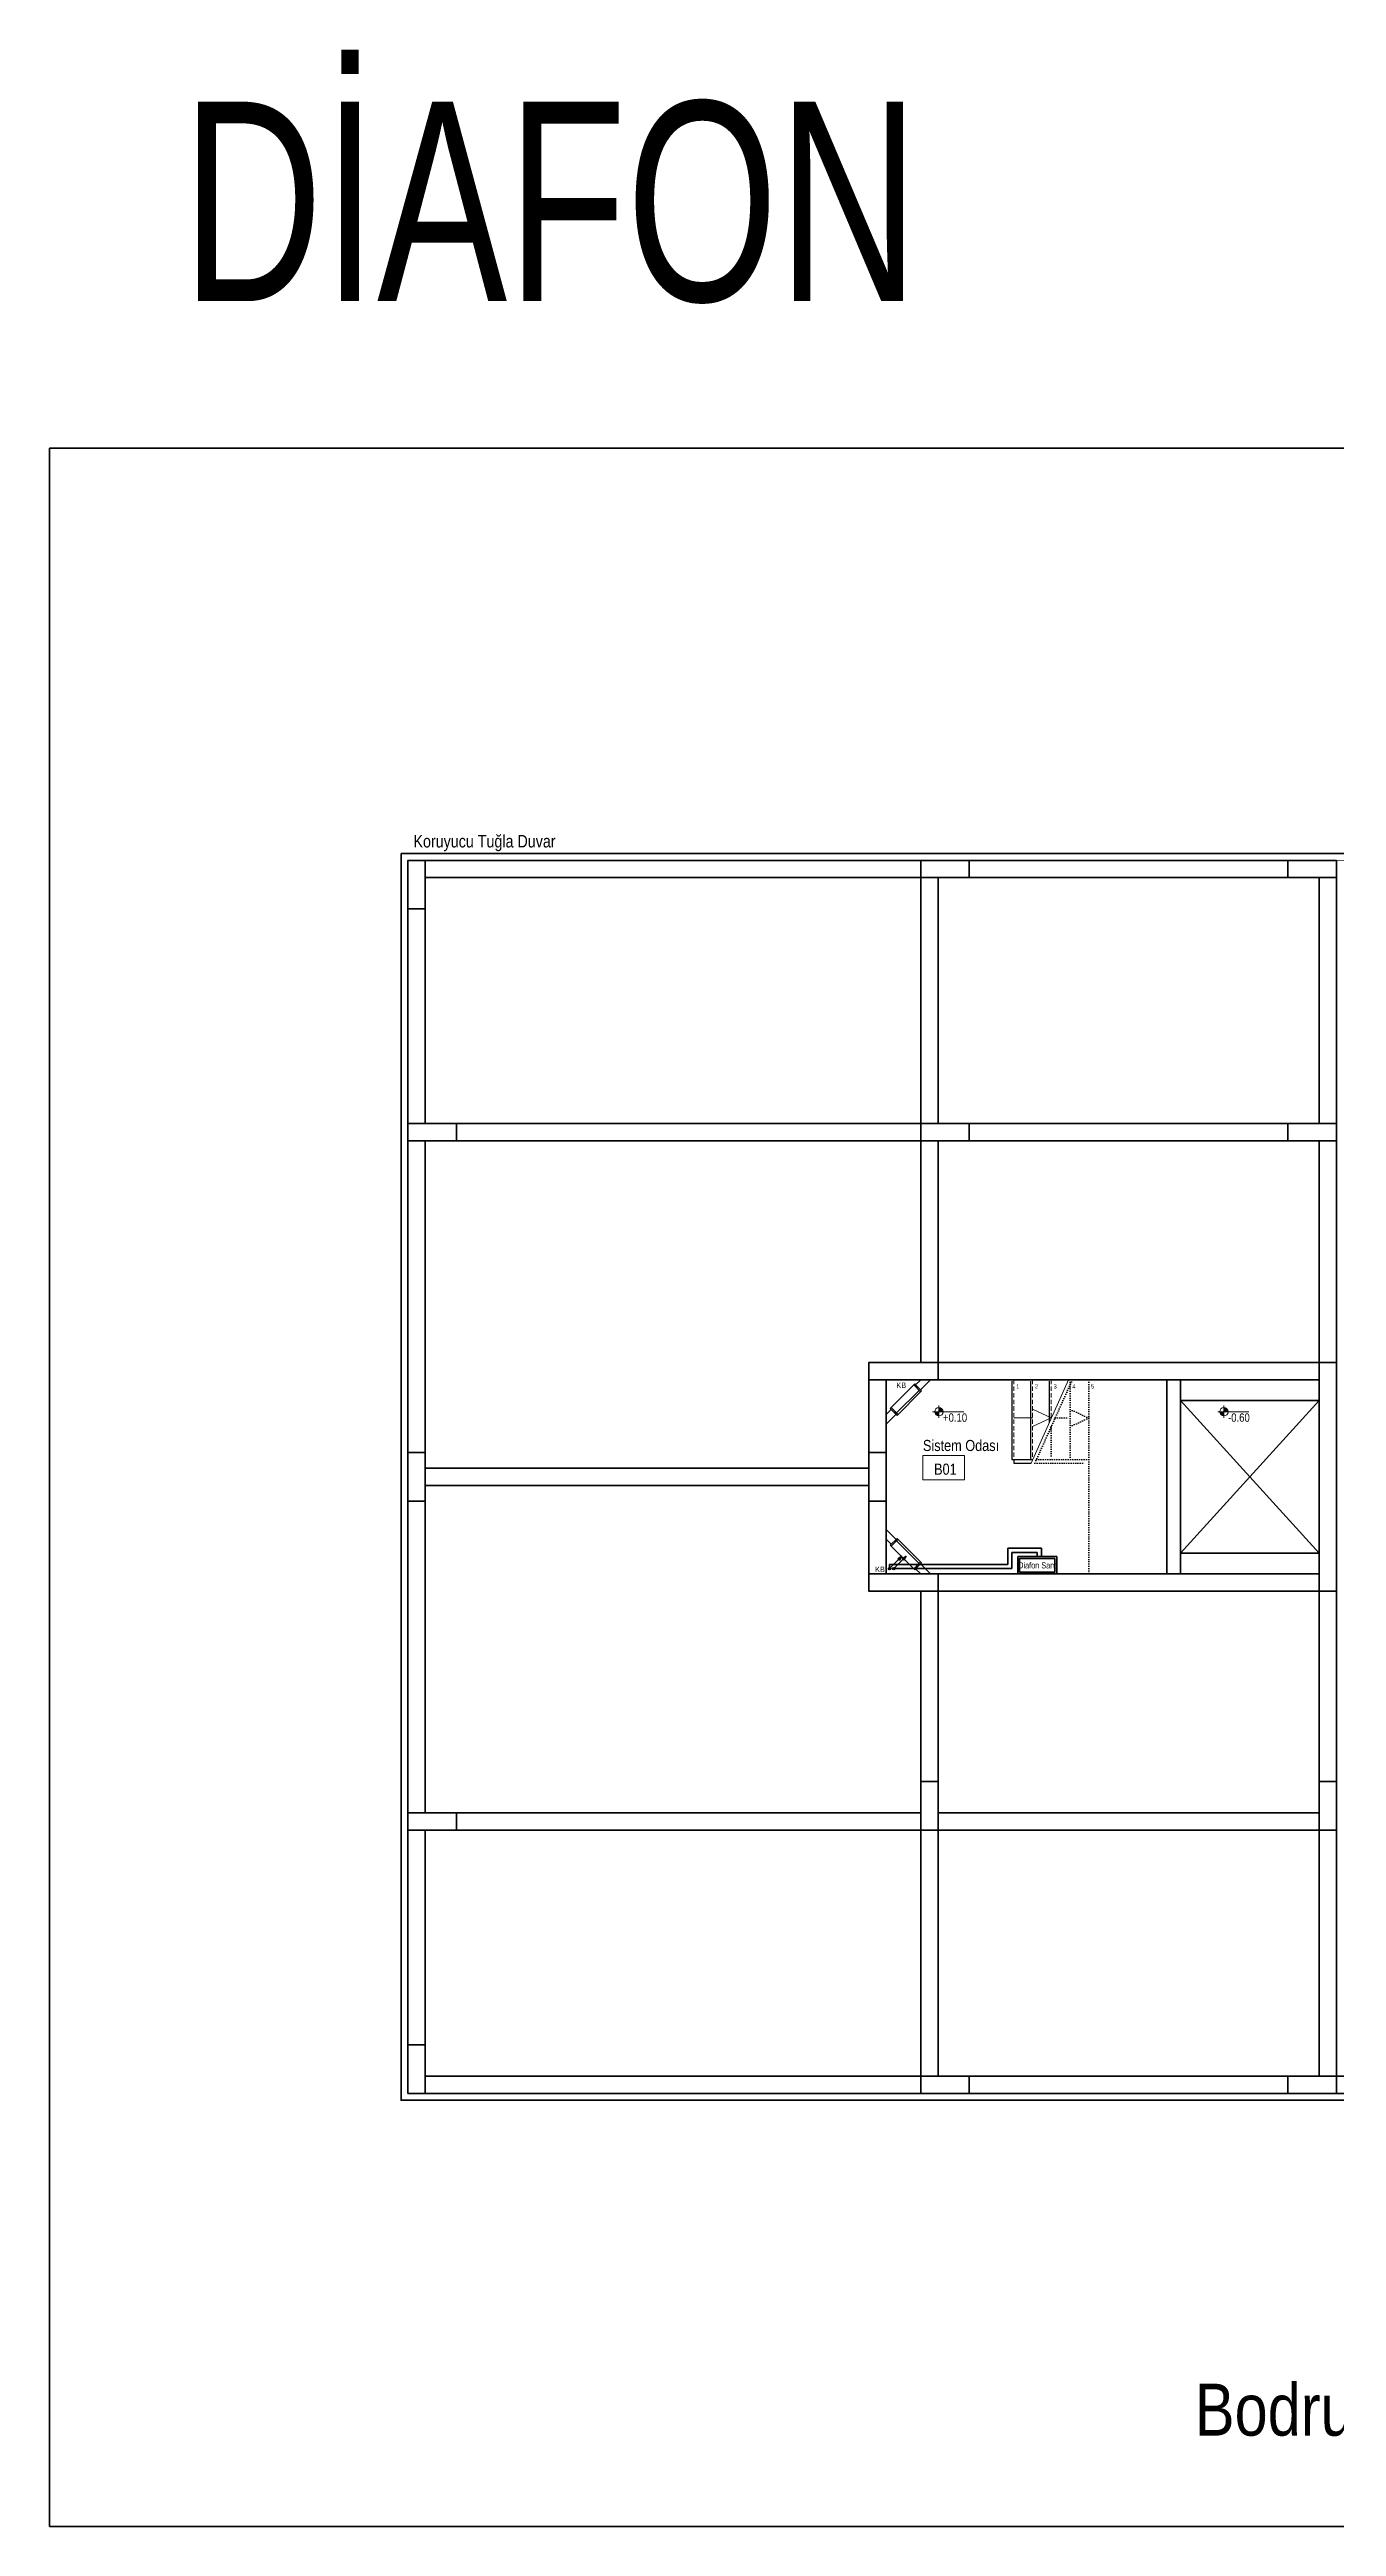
# Model space of a CAD drawing. Header units: millimetres. Extents: x 1852829 to 1882754, y -270850 to -231658.
# Drawn here: x 1853005 to 1854863, y -270850 to -267274 of the extents above; entities that cross this region are included whole.
import ezdxf
from ezdxf.enums import TextEntityAlignment as Align

# ---------------------------------------------------------------- set-up
doc = ezdxf.new("R2010")
doc.units = ezdxf.units.MM
for name, pattern in [('CONTINOUS', [0]), ('CONTINU', [0]), ('izdüşüm arka', [3.175, 0, -3.175]), ('izdüşüm ön', [9.525, 6.35, -3.175]), ('su yalıtım', [30, 12, -18])]:
    doc.linetypes.add(name, pattern=pattern)
for name, color, linetype, lineweight in [('a_ba', 6, 'Continuous', 50), ('a_doğrama', 251, 'Continuous', 20), ('a_duvar', 251, 'Continuous', 35), ('a_görünüş', 32, 'Continuous', 25), ('a_görünüş_ince', 8, 'Continuous', 20), ('a_izdüşüm_arka', 251, 'izdüşüm arka', 30), ('a_izdüşüm_ön', 6, 'izdüşüm ön', 9), ('a_not_kot', 251, 'Continuous', 13), ('a_not_mahal', 253, 'Continuous', 5), ('a_not_misc', 144, 'Continuous', 5), ('a_not_text', 7, 'Continuous', 13), ('a_yalıtım_su', 7, 'su yalıtım', 13), ('a_çerçeve_line', 7, 'Continuous', 50), ('Aydınlatma', 4, 'CONTINOUS', 35), ('diyafon', 6, 'Continuous', 40), ('genell', 4, 'Continuous', 25)]:
    doc.layers.add(name, color=color, linetype=linetype, lineweight=lineweight)
doc.styles.add('Grupcad', font='arial.ttf', dxfattribs={"width": 0.7})
doc.styles.add('ROMANTUR', font='arial.ttf', dxfattribs={"width": 0.7})
doc.styles.get("Standard").update_dxf_attribs({"font": 'ARIALN.TTF'})

# ---------------------------------------------------------------- blocks, each defined once
blk = doc.blocks.new('sembol_kot')
at = {"layer": 'a_not_kot'}
for points in [[(0, 10), (0, 0), (10, 0, 0.414214)], [(0, 0), (-10, 0, 0.414214), (0, -10)]]:
    blk.add_hatch(color=256, dxfattribs=at).paths.add_polyline_path(points)
for p, q in [((0, 15), (0, -15)), ((-15, 0), (60, 0))]:
    blk.add_line(p, q, dxfattribs=at)
blk.add_circle((0, 0), 10, dxfattribs=at)
blk = doc.blocks.new('ASAGIYA GIDEN HAT')
at = {"linetype": 'Continuous'}
h = blk.add_hatch(color=7, dxfattribs=at)
edge = h.paths.add_edge_path()
edge.add_arc((0, 0), 1.75, 0, 360)
blk.add_hatch(color=0, dxfattribs=at).paths.add_polyline_path([(-12.1, -14.3), (-14.3, -12.1), (-17.8, -17.8)])
at = {"color": 0, "linetype": 'Continuous'}
for p, q in [((0, 0), (-17.8, -17.8)), ((-17.8, -17.8), (-14.3, -12.1)), ((-17.8, -17.8), (-12.1, -14.3)), ((-12.1, -14.3), (-14.3, -12.1))]:
    blk.add_line(p, q, dxfattribs=at)
at = {"color": 7, "linetype": 'Continuous'}
blk.add_circle((0, 0), 1.75, dxfattribs=at)

msp = doc.modelspace()

# ---------------------------------------------------------------- linework, layer by layer
at = {"layer": 'a_ba', "color": 253}
for p, q in [((1854187.7, -269299.5), (1854187.7, -269194.5)), ((1854212.7, -269299.5), (1854212.7, -269194.5)), ((1854287.7, -269194.5), (1854837.7, -269194.5)), ((1854617.7, -269194.5), (1854617.7, -269474.5)), ((1854637.7, -269474.5), (1854637.7, -269194.5)), ((1854187.7, -269474.5), (1854187.7, -269369.5)), ((1854212.7, -269474.5), (1854212.7, -269369.5)), ((1854837.7, -269474.5), (1854287.7, -269474.5))]:
    msp.add_line(p, q, dxfattribs=at)
for points in [[(1853522.7, -268514.5), (1853547.7, -268514.5), (1853547.7, -268444.5), (1853522.7, -268444.5)], [(1853547.7, -268444.5), (1854262.7, -268444.5), (1854262.7, -268469.5), (1853547.7, -268469.5)], [(1854332.7, -268469.5), (1854332.7, -268444.5), (1854262.7, -268444.5), (1854262.7, -268469.5)], [(1854332.7, -268444.5), (1854792.7, -268444.5), (1854792.7, -268469.5), (1854332.7, -268469.5)], [(1854862.7, -268469.5), (1854862.7, -268444.5), (1854792.7, -268444.5), (1854792.7, -268469.5)], [(1854262.7, -268469.5), (1854287.7, -268469.5), (1854287.7, -268824.5), (1854262.7, -268824.5)], [(1854837.7, -268469.5), (1854862.7, -268469.5), (1854862.7, -268824.5), (1854837.7, -268824.5)], [(1853522.7, -268514.5), (1853547.7, -268514.5), (1853547.7, -268824.5), (1853522.7, -268824.5)], [(1853522.7, -268824.5), (1853522.7, -268849.5), (1853592.7, -268849.5), (1853592.7, -268824.5)], [(1853522.7, -268849.5), (1853547.7, -268849.5), (1853547.7, -269299.5), (1853522.7, -269299.5)], [(1853592.7, -268824.5), (1854262.7, -268824.5), (1854262.7, -268849.5), (1853592.7, -268849.5)], [(1854332.7, -268849.5), (1854332.7, -268824.5), (1854262.7, -268824.5), (1854262.7, -268849.5)], [(1854262.7, -268849.5), (1854287.7, -268849.5), (1854287.7, -269169.5), (1854262.7, -269169.5)], [(1854332.7, -268824.5), (1854792.7, -268824.5), (1854792.7, -268849.5), (1854332.7, -268849.5)], [(1854862.7, -268849.5), (1854862.7, -268824.5), (1854792.7, -268824.5), (1854792.7, -268849.5)], [(1854837.7, -268849.5), (1854862.7, -268849.5), (1854862.7, -269169.5), (1854837.7, -269169.5)], [(1854287.7, -269194.5), (1854287.7, -269169.5), (1854187.7, -269169.5), (1854187.7, -269194.5)], [(1854837.7, -269169.5), (1854862.7, -269169.5), (1854862.7, -269499.5), (1854837.7, -269499.5), (1854837.7, -269474.5), (1854837.7, -269474.5), (1854837.7, -269194.5), (1854837.7, -269194.5)], [(1853522.7, -269369.5), (1853547.7, -269369.5), (1853547.7, -269299.5), (1853522.7, -269299.5)], [(1854187.7, -269369.5), (1854212.7, -269369.5), (1854212.7, -269299.5), (1854187.7, -269299.5)], [(1853547.7, -269322), (1854187.7, -269322), (1854187.7, -269347), (1853547.7, -269347)], [(1853522.7, -269369.5), (1853547.7, -269369.5), (1853547.7, -269819.5), (1853522.7, -269819.5)], [(1854287.7, -269499.5), (1854287.7, -269474.5), (1854187.7, -269474.5), (1854187.7, -269499.5)], [(1854262.7, -269499.5), (1854287.7, -269499.5), (1854287.7, -269774.5), (1854262.7, -269774.5)], [(1854837.7, -269499.5), (1854862.7, -269499.5), (1854862.7, -269774.5), (1854837.7, -269774.5)], [(1854262.7, -269844.5), (1854287.7, -269844.5), (1854287.7, -269774.5), (1854262.7, -269774.5)], [(1854837.7, -269844.5), (1854862.7, -269844.5), (1854862.7, -269774.5), (1854837.7, -269774.5)], [(1853522.7, -269819.5), (1853522.7, -269844.5), (1853592.7, -269844.5), (1853592.7, -269819.5)], [(1853592.7, -269819.5), (1854262.7, -269819.5), (1854262.7, -269844.5), (1853592.7, -269844.5)], [(1854287.7, -269819.5), (1854837.7, -269819.5), (1854837.7, -269844.5), (1854287.7, -269844.5)], [(1853522.7, -269844.5), (1853547.7, -269844.5), (1853547.7, -270154.5), (1853522.7, -270154.5)], [(1854262.7, -269844.5), (1854287.7, -269844.5), (1854287.7, -270199.5), (1854262.7, -270199.5)], [(1854837.7, -269844.5), (1854862.7, -269844.5), (1854862.7, -270199.5), (1854837.7, -270199.5)], [(1853522.7, -270224.5), (1853547.7, -270224.5), (1853547.7, -270154.5), (1853522.7, -270154.5)], [(1853547.7, -270199.5), (1854262.7, -270199.5), (1854262.7, -270224.5), (1853547.7, -270224.5)], [(1854262.7, -270199.5), (1854262.7, -270224.5), (1854332.7, -270224.5), (1854332.7, -270199.5)], [(1854332.7, -270199.5), (1854792.7, -270199.5), (1854792.7, -270224.5), (1854332.7, -270224.5)], [(1854862.7, -270224.5), (1854862.7, -270199.5), (1854792.7, -270199.5), (1854792.7, -270224.5)], [(1854862.7, -270199.5), (1855577.7, -270199.5), (1855577.7, -270224.5), (1854862.7, -270224.5)]]:
    msp.add_lwpolyline(points, close=True, dxfattribs=at)
for points in [[(1854287.7, -269169.5), (1854837.7, -269169.5)], [(1854287.7, -269499.5), (1854837.7, -269499.5)]]:
    msp.add_lwpolyline(points, dxfattribs=at)
at = {"layer": 'a_doğrama'}
for p, q in [((1854218.6, -269235.8), (1854220, -269237.2)), ((1854218.6, -269433.2), (1854220, -269431.8))]:
    msp.add_line(p, q, dxfattribs=at)
for points in [[(1854260.3, -269209.6), (1854227.8, -269242.1)], [(1854262.5, -269211.7), (1854228.5, -269245.7)], [(1854252.6, -269201.8), (1854254, -269200.4)], [(1854252.6, -269201.8), (1854262.5, -269211.7)], [(1854255.4, -269201.8), (1854254, -269200.4)], [(1854262.5, -269208.9), (1854263.9, -269210.3)], [(1854263.9, -269210.3), (1854262.5, -269211.7)], [(1854218.6, -269235.8), (1854220, -269234.3)], [(1854218.6, -269235.8), (1854228.5, -269245.7)], [(1854220, -269234.3), (1854229.9, -269244.2)], [(1854218.6, -269433.2), (1854228.5, -269423.3)], [(1854220, -269434.6), (1854229.9, -269424.7)], [(1854260.3, -269459.4), (1854227.8, -269426.9)], [(1854262.5, -269457.3), (1854228.5, -269423.3)], [(1854218.6, -269433.2), (1854220, -269434.6)], [(1854252.6, -269467.2), (1854262.5, -269457.3)], [(1854263.9, -269458.7), (1854262.5, -269457.3)], [(1854262.5, -269460.1), (1854263.9, -269458.7)], [(1854252.6, -269467.2), (1854254, -269468.6)], [(1854255.4, -269467.2), (1854254, -269468.6)]]:
    msp.add_lwpolyline(points, dxfattribs=at)
at = {"layer": 'a_duvar'}
for p, q in [((1854837.7, -269169.5), (1854837.7, -269169.5)), ((1854837.7, -269224.5), (1854637.7, -269224.5)), ((1854837.7, -269444.5), (1854637.7, -269444.5))]:
    msp.add_line(p, q, dxfattribs=at)
msp.add_lwpolyline([(1853512.7, -268434.5), (1855612.7, -268434.5), (1855612.7, -270234.5), (1853512.7, -270234.5)], close=True, dxfattribs=at)
for points in [[(1854262.7, -269194.5), (1854255.4, -269201.8)], [(1854255.4, -269201.8), (1854262.5, -269208.9)], [(1854276.9, -269194.5), (1854262.5, -269208.9)], [(1854220, -269237.2), (1854212.7, -269244.5)], [(1854227.1, -269244.2), (1854212.7, -269258.6)], [(1854220, -269237.2), (1854227.1, -269244.2)], [(1854227.1, -269424.7), (1854212.7, -269410.4)], [(1854220, -269431.8), (1854212.7, -269424.5)], [(1854220, -269431.8), (1854227.1, -269424.7)], [(1854255.4, -269467.2), (1854262.5, -269460.1)], [(1854276.9, -269474.5), (1854262.5, -269460.1)], [(1854262.7, -269474.5), (1854255.4, -269467.2)]]:
    msp.add_lwpolyline(points, dxfattribs=at)
at = {"layer": 'a_görünüş', "color": 251}
for p, q in [((1853005.4, -267849.7), (1853005.4, -270380)), ((1854394.2, -269196.5), (1854394.2, -269309.5)), ((1854421.2, -269196.5), (1854421.2, -269309.5)), ((1854448.2, -269196.5), (1854448.2, -269256.2)), ((1854394.2, -269309.5), (1854424.2, -269309.5)), ((1854397.2, -269314.5), (1854422, -269314.5))]:
    msp.add_line(p, q, dxfattribs=at)
msp.add_lwpolyline([(1854397.2, -269309.5), (1854397.2, -269314.5)], dxfattribs=at)
at = {"layer": 'a_görünüş_ince'}
for points in [[(1854252.6, -269201.8), (1854220, -269234.3)], [(1854252.6, -269467.2), (1854220, -269434.6)]]:
    msp.add_lwpolyline(points, dxfattribs=at)
at = {"layer": 'a_izdüşüm_arka'}
for p, q in [((1854478.2, -269194.5), (1854478.2, -269309.5)), ((1854505.2, -269194.5), (1854505.2, -269309.5)), ((1854456.7, -269249.5), (1854478.2, -269249.5)), ((1854451.2, -269261.7), (1854451.2, -269309.5)), ((1854427.4, -269314.5), (1854500.2, -269314.5)), ((1854429.7, -269309.5), (1854505.2, -269309.5))]:
    msp.add_line(p, q, dxfattribs=at)
for points in [[(1854481.5, -269194.4), (1854427.4, -269314.5)], [(1854505.2, -269249.5), (1854478.2, -269237)], [(1854505.2, -269249.5), (1854478.2, -269262)], [(1854505.2, -269309.5), (1854505.2, -269474.5)]]:
    msp.add_lwpolyline(points, dxfattribs=at)
at = {"layer": 'a_izdüşüm_ön', "color": 251}
for p, q in [((1854397.2, -269194.5), (1854397.2, -269309.5)), ((1854424.2, -269194.5), (1854424.2, -269309.5)), ((1854451.2, -269194.5), (1854451.2, -269249.5))]:
    msp.add_line(p, q, dxfattribs=at)
at = {"layer": 'a_not_mahal'}
msp.add_lwpolyline([(1854325.9, -269303.9), (1854265.9, -269303.9), (1854265.9, -269338.9), (1854325.9, -269338.9)], close=True, dxfattribs=at)
at = {"layer": 'a_not_misc'}
msp.add_line((1854397.2, -269249.5), (1854424.2, -269249.5), dxfattribs=at)
for points in [[(1854476, -269194.5), (1854422, -269314.5)], [(1854451.2, -269249.5), (1854424.2, -269237)], [(1854451.2, -269249.5), (1854424.2, -269262)], [(1854637.7, -269224.5), (1854837.7, -269444.5)], [(1854837.7, -269224.5), (1854637.7, -269444.5)]]:
    msp.add_lwpolyline(points, dxfattribs=at)
at = {"layer": 'a_yalıtım_su', "const_width": 1}
msp.add_lwpolyline([(1853522.7, -268444.5), (1855602.7, -268444.5), (1855602.7, -270224.5), (1853522.7, -270224.5)], close=True, dxfattribs=at)
at = {"layer": 'a_çerçeve_line'}
msp.add_lwpolyline([(1872123.9, -270849.7), (1872123.9, -267849.7), (1853005.4, -267849.7), (1853005.4, -270849.7)], close=True, dxfattribs=at)
at = {"layer": 'diyafon', "color": 2}
for p, q in [((1854217.7, -269461), (1854388.4, -269461)), ((1854217.7, -269467), (1854217.7, -269461)), ((1854388.4, -269461), (1854388.4, -269437.6)), ((1854437, -269437.6), (1854388.4, -269437.6)), ((1854437, -269449.6), (1854437, -269437.6))]:
    msp.add_line(p, q, dxfattribs=at)
at = {"layer": 'diyafon'}
for p, q in [((1854431, -269443.6), (1854394.4, -269443.6)), ((1854394.4, -269467), (1854394.4, -269443.6)), ((1854431, -269449.6), (1854431, -269443.6)), ((1854223.7, -269467), (1854394.4, -269467))]:
    msp.add_line(p, q, dxfattribs=at)
at = {"layer": 'diyafon', "linetype": 'ByBlock'}
for points in [[(1854459.1, -269449.6), (1854402.9, -269449.6), (1854402.9, -269474.5), (1854459.1, -269474.5)], [(1854456.5, -269452.2), (1854405.4, -269452.2), (1854405.4, -269471.9), (1854456.5, -269471.9)]]:
    msp.add_lwpolyline(points, close=True, dxfattribs=at)

# ---------------------------------------------------------------- block references
at = {"layer": 'a_duvar', "xscale": 0.6, "yscale": 0.6, "zscale": 0.6}
for p in [(1854288.9, -269240.5), (1854700.3, -269240.5)]:
    msp.add_blockref('sembol_kot', p, dxfattribs=at)
at = {"layer": 'genell', "linetype": 'CONTINOUS', "rotation": 180}
for p in [(1854217.7, -269467), (1854223.7, -269467)]:
    msp.add_blockref('ASAGIYA GIDEN HAT', p, dxfattribs=at)

# ---------------------------------------------------------------- texts
at = {"layer": 'a_not_kot'}
for s, p in [('+0.10', (1854294.9, -269254.9)), ('-0.60', (1854706.3, -269254.9))]:
    msp.add_text(s, height=12, dxfattribs=at).set_placement(p)
at = {"layer": 'a_not_mahal'}
for s, height, p in [('KB', 8, (1854227.6, -269206.3)), ('Sistem Odası', 16, (1854265.9, -269297.2)), ('KB', 8, (1854197, -269472))]:
    msp.add_text(s, height=height, dxfattribs=at).set_placement(p)
msp.add_text('B01', height=16, rotation=360, dxfattribs=at).set_placement((1854298.3, -269331.4), align=Align.CENTER)
at = {"layer": 'a_not_text'}
for s, height, p in [('Koruyucu Tuğla Duvar', 18, (1853530.6, -268425.9)), ('1', 6, (1854400.5, -269206.9)), ('2', 6, (1854427.5, -269206.9)), ('3', 6, (1854454.5, -269206.9)), ('4', 6, (1854481.5, -269206.9)), ('5', 6, (1854508.5, -269206.9)), ('Bodrum Kat Planı 1/50 ', 75, (1854658.4, -270718.6))]:
    msp.add_text(s, height=height, dxfattribs=at).set_placement(p)
at = {"layer": 'Aydınlatma', "linetype": 'CONTINU', "style": 'ROMANTUR', "width": 0.7}
msp.add_text('DİAFON', height=288, dxfattribs=at).set_placement((1853728.4, -267493.2), align=Align.MIDDLE_CENTER)
at = {"layer": 'diyafon', "color": 4, "linetype": 'ByBlock', "style": 'Grupcad', "width": 0.7}
msp.add_text('Diafon Sant', height=9, rotation=0, dxfattribs=at).set_placement((1854430.9, -269462.2), align=Align.MIDDLE_CENTER)

doc.saveas('drawing.dxf')
